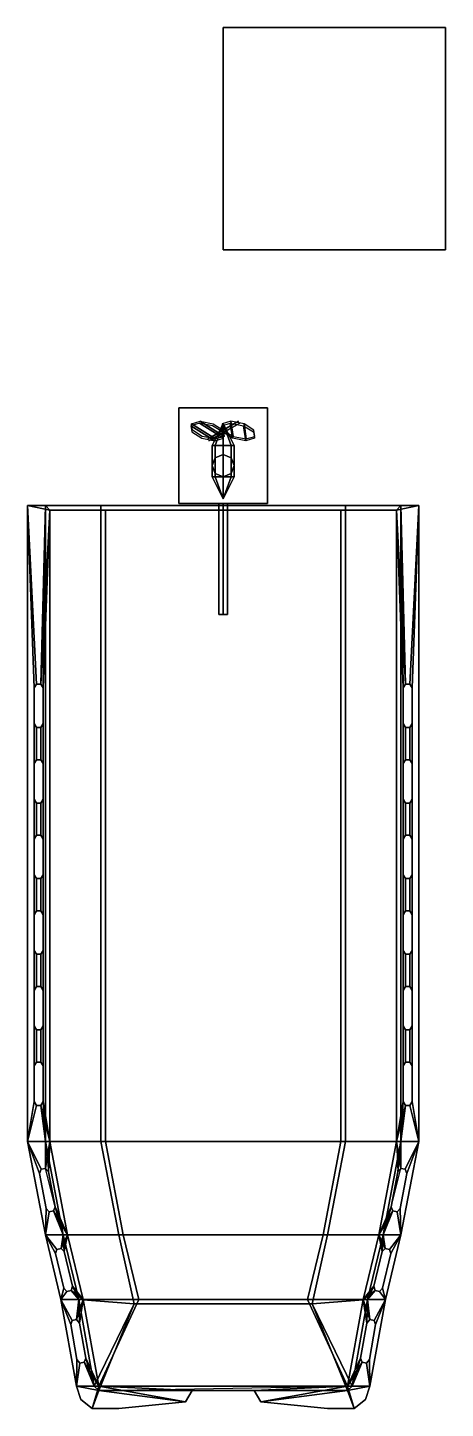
# Model space of a CAD drawing. Header units: millimetres. Extents: x -0.88 to 1, y -2.03 to 4.18.
import ezdxf

# ---------------------------------------------------------------- set-up
doc = ezdxf.new("R2010")
doc.units = ezdxf.units.MM
doc.layers.add('propeller', color=1, linetype='Continuous')

msp = doc.modelspace()

# ---------------------------------------------------------------- linework, layer by layer
for points in [[(1, 4.18, -1.68), (1, 4.18, -2.68), (0, 4.18, -2.68), (0, 4.18, -1.68)], [(1, 4.18, -2.68), (1, 3.18, -2.68), (0, 3.18, -2.68), (0, 4.18, -2.68)], [(0, 4.18, -2.68), (0, 3.18, -2.68), (0, 3.18, -1.68), (0, 4.18, -1.68)], [(0, 4.18, -1.68), (0, 3.18, -1.68), (1, 3.18, -1.68), (1, 4.18, -1.68)], [(1, 3.18, -1.68), (1, 3.18, -2.68), (1, 4.18, -2.68), (1, 4.18, -1.68)], [(0, 3.18, -1.68), (0, 3.18, -2.68), (1, 3.18, -2.68), (1, 3.18, -1.68)], [(-0.2, 2.47, 0.64), (-0.2, 2.04, 0.64), (-0.2, 2.04, 1), (-0.2, 2.47, 1)], [(-0.2, 2.47, 1), (-0.2, 2.04, 1), (0.2, 2.04, 1), (0.2, 2.47, 1)], [(0.2, 2.47, 1), (0.2, 2.47, 0.64), (-0.2, 2.47, 0.64), (-0.2, 2.47, 1)], [(0.2, 2.47, 0.64), (0.2, 2.04, 0.64), (-0.2, 2.04, 0.64), (-0.2, 2.47, 0.64)], [(0.2, 2.04, 1), (0.2, 2.04, 0.64), (0.2, 2.47, 0.64), (0.2, 2.47, 1)], [(-0.0354, 2.16, -0.1954), (-0.05, 2.16, -0.16), (-0.05, 2.3, -0.16), (-0.0354, 2.3, -0.1954)], [(-0.05, 2.16, -0.16), (-0.0354, 2.16, -0.1246), (-0.0354, 2.3, -0.1246), (-0.05, 2.3, -0.16)], [(0, 2.16, -0.21), (-0.0354, 2.16, -0.1954), (-0.0354, 2.3, -0.1954), (0, 2.3, -0.21)], [(-0.0354, 2.16, -0.1246), (0, 2.16, -0.11), (0, 2.3, -0.11), (-0.0354, 2.3, -0.1246)], [(0.0354, 2.16, -0.1954), (0, 2.16, -0.21), (0, 2.3, -0.21), (0.0354, 2.3, -0.1954)], [(0, 2.16, -0.11), (0.0354, 2.16, -0.1246), (0.0354, 2.3, -0.1246), (0, 2.3, -0.11)], [(0.05, 2.16, -0.16), (0.0354, 2.16, -0.1954), (0.0354, 2.3, -0.1954), (0.05, 2.3, -0.16)], [(0.0354, 2.16, -0.1246), (0.05, 2.16, -0.16), (0.05, 2.3, -0.16), (0.0354, 2.3, -0.1246)], [(-0.0354, 2.2454, -0.1246), (-0.05, 2.21, -0.16), (-0.05, 2.21, 0.64), (-0.0354, 2.2454, 0.64)], [(0, 2.26, -0.11), (-0.0354, 2.2454, -0.1246), (-0.0354, 2.2454, 0.64), (0, 2.26, 0.64)], [(0.0354, 2.2454, -0.1246), (0, 2.26, -0.11), (0, 2.26, 0.64), (0.0354, 2.2454, 0.64)], [(0.05, 2.21, -0.16), (0.0354, 2.2454, -0.1246), (0.0354, 2.2454, 0.64), (0.05, 2.21, 0.64)], [(-0.05, 2.21, -0.16), (-0.0354, 2.1746, -0.1246), (-0.0354, 2.1746, 0.64), (-0.05, 2.21, 0.64)], [(-0.0354, 2.1746, -0.1246), (0, 2.16, -0.11), (0, 2.16, 0.64), (-0.0354, 2.1746, 0.64)], [(0, 2.16, -0.11), (0.0354, 2.1746, -0.1246), (0.0354, 2.1746, 0.64), (0, 2.16, 0.64)], [(0.0354, 2.1746, -0.1246), (0.05, 2.21, -0.16), (0.05, 2.21, 0.64), (0.0354, 2.1746, 0.64)], [(-0.0354, 2.16, -0.1246), (-0.05, 2.16, -0.16), (0, 2.06, -0.16)], [(-0.05, 2.16, -0.16), (-0.0354, 2.16, -0.1954), (0, 2.06, -0.16)], [(0, 2.16, -0.11), (-0.0354, 2.16, -0.1246), (0, 2.06, -0.16)], [(-0.0354, 2.16, -0.1954), (0, 2.16, -0.21), (0, 2.06, -0.16)], [(0.05, 2.16, -0.16), (0.0354, 2.16, -0.1246), (0, 2.06, -0.16)], [(0.0354, 2.16, -0.1246), (0, 2.16, -0.11), (0, 2.06, -0.16)], [(0, 2.16, -0.21), (0.0354, 2.16, -0.1954), (0, 2.06, -0.16)], [(0.0354, 2.16, -0.1954), (0.05, 2.16, -0.16), (0, 2.06, -0.16)], [(-0.88, 2.03, 0.62), (-0.88, -0.83, 0.62), (-0.88, -0.83, 0.64), (-0.88, 2.03, 0.64)], [(-0.8, 2.03, 0.62), (-0.82, 1.2273, 0.62), (-0.84, 1.2273, 0.62), (-0.88, 2.03, 0.62)], [(-0.88, 2.03, 0.64), (-0.84, 1.2273, 0.64), (-0.82, 1.2273, 0.64), (-0.78, 2.01, 0.64)], [(-0.88, 2.03, 0.62), (-0.84, 1.2273, 0.62), (-0.85, 1.21, 0.62), (-0.88, 2.03, 0.62)], [(-0.88, 2.03, 0.64), (-0.85, 1.21, 0.64), (-0.84, 1.2273, 0.64), (-0.88, 2.03, 0.64)], [(-0.85, 1.21, 0.62), (-0.85, -0.65, 0.62), (-0.88, -0.83, 0.62), (-0.88, 2.03, 0.62)], [(-0.88, 2.03, 0.64), (-0.88, -0.83, 0.64), (-0.85, -0.65, 0.64), (-0.85, 1.21, 0.64)], [(-0.88, 2.03, 0.62), (-0.88, 2.03, 0.64), (0.88, 2.03, 0.64), (0.88, 2.03, 0.62)], [(0.78, 2.01, 0.64), (0.88, 2.03, 0.64), (-0.88, 2.03, 0.64), (-0.78, 2.01, 0.64)], [(-0.8, 2.03, 0.62), (-0.81, 1.21, 0.62), (-0.82, 1.2273, 0.62), (-0.8, 2.03, 0.62)], [(-0.78, 2.01, 0.64), (-0.82, 1.2273, 0.64), (-0.81, 1.21, 0.64), (-0.78, 2.01, 0.64)], [(-0.8, 2.03, 0.62), (-0.8, -0.83, 0.62), (-0.81, -0.65, 0.62), (-0.81, 1.21, 0.62)], [(-0.81, 1.21, 0.64), (-0.81, -0.65, 0.64), (-0.78, -0.83, 0.64), (-0.78, 2.01, 0.64)], [(0.8, 2.03, 0.62), (0.55, 2.03), (-0.55, 2.03), (-0.8, 2.03, 0.62)], [(-0.8, 2.03, 0.62), (-0.78, 2.01, 0.62), (0.78, 2.01, 0.62), (0.8, 2.03, 0.62)], [(-0.8, -0.83, 0.62), (-0.8, 2.03, 0.62), (-0.55, 2.03), (-0.55, -0.83)], [(-0.78, -0.83, 0.64), (-0.78, -0.83, 0.62), (-0.78, 2.01, 0.62), (-0.78, 2.01, 0.64)], [(-0.78, 2.01, 0.62), (-0.53, 2.01, 0.02), (0.53, 2.01, 0.02), (0.78, 2.01, 0.62)], [(0.78, 2.01, 0.62), (0.78, 2.01, 0.64), (-0.78, 2.01, 0.64), (-0.78, 2.01, 0.62)], [(-0.53, -0.83, 0.02), (-0.53, 2.01, 0.02), (-0.78, 2.01, 0.62), (-0.78, -0.83, 0.62)], [(0.55, 2.03), (0.55, -0.83), (-0.55, -0.83), (-0.55, 2.03)], [(-0.53, 2.01, 0.02), (-0.53, -0.83, 0.02), (0.53, -0.83, 0.02), (0.53, 2.01, 0.02)], [(-0.2, 2.04, 1), (-0.2, 2.04, 0.64), (0.2, 2.04, 0.64), (0.2, 2.04, 1)], [(0, 2.04, 0.69), (-0.02, 2.04, 0.67), (-0.02, 1.54, 0.67), (0, 1.54, 0.69)], [(-0.02, 2.04, 0.67), (0, 2.04, 0.65), (0, 1.54, 0.65), (-0.02, 1.54, 0.67)], [(0.02, 2.04, 0.67), (0, 2.04, 0.69), (0, 1.54, 0.69), (0.02, 1.54, 0.67)], [(0, 2.04, 0.65), (0.02, 2.04, 0.67), (0.02, 1.54, 0.67), (0, 1.54, 0.65)], [(0.53, 2.01, 0.02), (0.53, -0.83, 0.02), (0.78, -0.83, 0.62), (0.78, 2.01, 0.62)], [(0.8, 2.03, 0.62), (0.8, -0.83, 0.62), (0.55, -0.83), (0.55, 2.03)], [(0.78, 2.01, 0.64), (0.82, 1.2273, 0.64), (0.84, 1.2273, 0.64), (0.88, 2.03, 0.64)], [(0.78, 2.01, 0.64), (0.78, -0.83, 0.64), (0.81, -0.65, 0.64), (0.81, 1.21, 0.64)], [(0.78, -0.83, 0.62), (0.78, -0.83, 0.64), (0.78, 2.01, 0.64), (0.78, 2.01, 0.62)], [(0.78, 2.01, 0.64), (0.81, 1.21, 0.64), (0.82, 1.2273, 0.64), (0.78, 2.01, 0.64)], [(0.81, 1.21, 0.62), (0.81, -0.65, 0.62), (0.8, -0.83, 0.62), (0.8, 2.03, 0.62)], [(0.8, 2.03, 0.62), (0.82, 1.2273, 0.62), (0.81, 1.21, 0.62), (0.8, 2.03, 0.62)], [(0.88, 2.03, 0.62), (0.84, 1.2273, 0.62), (0.82, 1.2273, 0.62), (0.8, 2.03, 0.62)], [(0.88, 2.03, 0.64), (0.84, 1.2273, 0.64), (0.85, 1.21, 0.64), (0.88, 2.03, 0.64)], [(0.88, 2.03, 0.62), (0.85, 1.21, 0.62), (0.84, 1.2273, 0.62), (0.88, 2.03, 0.62)], [(0.88, 2.03, 0.62), (0.88, -0.83, 0.62), (0.85, -0.65, 0.62), (0.85, 1.21, 0.62)], [(0.85, 1.21, 0.64), (0.85, -0.65, 0.64), (0.88, -0.83, 0.64), (0.88, 2.03, 0.64)], [(0.88, 2.03, 0.64), (0.88, -0.83, 0.64), (0.88, -0.83, 0.62), (0.88, 2.03, 0.62)], [(0, 1.54, 0.69), (-0.02, 1.54, 0.67), (0, 1.54, 0.65), (0.02, 1.54, 0.67)], [(-0.85, 1.21, 0.62), (-0.84, 1.2273, 0.62), (-0.84, 1.2273, 0.64), (-0.85, 1.21, 0.64)], [(-0.85, 1.05, 0.62), (-0.85, 1.21, 0.62), (-0.85, 1.21, 0.64), (-0.85, 1.05, 0.64)], [(-0.84, 1.2273, 0.62), (-0.82, 1.2273, 0.62), (-0.82, 1.2273, 0.64), (-0.84, 1.2273, 0.64)], [(-0.82, 1.2273, 0.62), (-0.81, 1.21, 0.62), (-0.81, 1.21, 0.64), (-0.82, 1.2273, 0.64)], [(-0.81, 1.21, 0.62), (-0.81, 1.05, 0.62), (-0.81, 1.05, 0.64), (-0.81, 1.21, 0.64)], [(0.82, 1.2273, 0.64), (0.81, 1.21, 0.64), (0.81, 1.21, 0.62), (0.82, 1.2273, 0.62)], [(0.81, 1.21, 0.64), (0.81, 1.05, 0.64), (0.81, 1.05, 0.62), (0.81, 1.21, 0.62)], [(0.84, 1.2273, 0.64), (0.82, 1.2273, 0.64), (0.82, 1.2273, 0.62), (0.84, 1.2273, 0.62)], [(0.85, 1.21, 0.64), (0.84, 1.2273, 0.64), (0.84, 1.2273, 0.62), (0.85, 1.21, 0.62)], [(0.85, 1.05, 0.64), (0.85, 1.21, 0.64), (0.85, 1.21, 0.62), (0.85, 1.05, 0.62)], [(-0.84, 1.0327, 0.62), (-0.85, 1.05, 0.62), (-0.85, 1.05, 0.64), (-0.84, 1.0327, 0.64)], [(-0.85, 1.05, 0.64), (-0.85, 0.87, 0.64), (-0.84, 0.8873, 0.64), (-0.84, 1.0327, 0.64)], [(-0.84, 1.0327, 0.62), (-0.84, 0.8873, 0.62), (-0.85, 0.87, 0.62), (-0.85, 1.05, 0.62)], [(-0.82, 1.0327, 0.62), (-0.84, 1.0327, 0.62), (-0.84, 1.0327, 0.64), (-0.82, 1.0327, 0.64)], [(-0.84, 1.0327, 0.64), (-0.84, 0.8873, 0.64), (-0.82, 0.8873, 0.64), (-0.82, 1.0327, 0.64)], [(-0.82, 1.0327, 0.62), (-0.82, 0.8873, 0.62), (-0.84, 0.8873, 0.62), (-0.84, 1.0327, 0.62)], [(-0.81, 1.05, 0.62), (-0.82, 1.0327, 0.62), (-0.82, 1.0327, 0.64), (-0.81, 1.05, 0.64)], [(-0.82, 1.0327, 0.64), (-0.82, 0.8873, 0.64), (-0.81, 0.87, 0.64), (-0.81, 1.05, 0.64)], [(-0.81, 1.05, 0.62), (-0.81, 0.87, 0.62), (-0.82, 0.8873, 0.62), (-0.82, 1.0327, 0.62)], [(0.82, 1.0327, 0.62), (0.82, 0.8873, 0.62), (0.81, 0.87, 0.62), (0.81, 1.05, 0.62)], [(0.81, 1.05, 0.64), (0.81, 0.87, 0.64), (0.82, 0.8873, 0.64), (0.82, 1.0327, 0.64)], [(0.81, 1.05, 0.64), (0.82, 1.0327, 0.64), (0.82, 1.0327, 0.62), (0.81, 1.05, 0.62)], [(0.82, 1.0327, 0.64), (0.82, 0.8873, 0.64), (0.84, 0.8873, 0.64), (0.84, 1.0327, 0.64)], [(0.84, 1.0327, 0.62), (0.84, 0.8873, 0.62), (0.82, 0.8873, 0.62), (0.82, 1.0327, 0.62)], [(0.82, 1.0327, 0.64), (0.84, 1.0327, 0.64), (0.84, 1.0327, 0.62), (0.82, 1.0327, 0.62)], [(0.85, 1.05, 0.62), (0.85, 0.87, 0.62), (0.84, 0.8873, 0.62), (0.84, 1.0327, 0.62)], [(0.84, 1.0327, 0.64), (0.84, 0.8873, 0.64), (0.85, 0.87, 0.64), (0.85, 1.05, 0.64)], [(0.84, 1.0327, 0.64), (0.85, 1.05, 0.64), (0.85, 1.05, 0.62), (0.84, 1.0327, 0.62)], [(-0.85, 0.87, 0.62), (-0.84, 0.8873, 0.62), (-0.84, 0.8873, 0.64), (-0.85, 0.87, 0.64)], [(-0.85, 0.71, 0.62), (-0.85, 0.87, 0.62), (-0.85, 0.87, 0.64), (-0.85, 0.71, 0.64)], [(-0.84, 0.8873, 0.62), (-0.82, 0.8873, 0.62), (-0.82, 0.8873, 0.64), (-0.84, 0.8873, 0.64)], [(-0.82, 0.8873, 0.62), (-0.81, 0.87, 0.62), (-0.81, 0.87, 0.64), (-0.82, 0.8873, 0.64)], [(-0.81, 0.87, 0.62), (-0.81, 0.71, 0.62), (-0.81, 0.71, 0.64), (-0.81, 0.87, 0.64)], [(0.82, 0.8873, 0.64), (0.81, 0.87, 0.64), (0.81, 0.87, 0.62), (0.82, 0.8873, 0.62)], [(0.81, 0.87, 0.64), (0.81, 0.71, 0.64), (0.81, 0.71, 0.62), (0.81, 0.87, 0.62)], [(0.84, 0.8873, 0.64), (0.82, 0.8873, 0.64), (0.82, 0.8873, 0.62), (0.84, 0.8873, 0.62)], [(0.85, 0.87, 0.64), (0.84, 0.8873, 0.64), (0.84, 0.8873, 0.62), (0.85, 0.87, 0.62)], [(0.85, 0.71, 0.64), (0.85, 0.87, 0.64), (0.85, 0.87, 0.62), (0.85, 0.71, 0.62)], [(-0.84, 0.6927, 0.62), (-0.85, 0.71, 0.62), (-0.85, 0.71, 0.64), (-0.84, 0.6927, 0.64)], [(-0.85, 0.71, 0.64), (-0.85, 0.53, 0.64), (-0.84, 0.5473, 0.64), (-0.84, 0.6927, 0.64)], [(-0.84, 0.6927, 0.62), (-0.84, 0.5473, 0.62), (-0.85, 0.53, 0.62), (-0.85, 0.71, 0.62)], [(-0.82, 0.6927, 0.62), (-0.84, 0.6927, 0.62), (-0.84, 0.6927, 0.64), (-0.82, 0.6927, 0.64)], [(-0.82, 0.6927, 0.62), (-0.82, 0.5473, 0.62), (-0.84, 0.5473, 0.62), (-0.84, 0.6927, 0.62)], [(-0.84, 0.6927, 0.64), (-0.84, 0.5473, 0.64), (-0.82, 0.5473, 0.64), (-0.82, 0.6927, 0.64)], [(-0.81, 0.71, 0.62), (-0.82, 0.6927, 0.62), (-0.82, 0.6927, 0.64), (-0.81, 0.71, 0.64)], [(-0.82, 0.6927, 0.64), (-0.82, 0.5473, 0.64), (-0.81, 0.53, 0.64), (-0.81, 0.71, 0.64)], [(-0.81, 0.71, 0.62), (-0.81, 0.53, 0.62), (-0.82, 0.5473, 0.62), (-0.82, 0.6927, 0.62)], [(0.81, 0.71, 0.64), (0.81, 0.53, 0.64), (0.82, 0.5473, 0.64), (0.82, 0.6927, 0.64)], [(0.82, 0.6927, 0.62), (0.82, 0.5473, 0.62), (0.81, 0.53, 0.62), (0.81, 0.71, 0.62)], [(0.81, 0.71, 0.64), (0.82, 0.6927, 0.64), (0.82, 0.6927, 0.62), (0.81, 0.71, 0.62)], [(0.84, 0.6927, 0.62), (0.84, 0.5473, 0.62), (0.82, 0.5473, 0.62), (0.82, 0.6927, 0.62)], [(0.82, 0.6927, 0.64), (0.82, 0.5473, 0.64), (0.84, 0.5473, 0.64), (0.84, 0.6927, 0.64)], [(0.82, 0.6927, 0.64), (0.84, 0.6927, 0.64), (0.84, 0.6927, 0.62), (0.82, 0.6927, 0.62)], [(0.84, 0.6927, 0.64), (0.84, 0.5473, 0.64), (0.85, 0.53, 0.64), (0.85, 0.71, 0.64)], [(0.85, 0.71, 0.62), (0.85, 0.53, 0.62), (0.84, 0.5473, 0.62), (0.84, 0.6927, 0.62)], [(0.84, 0.6927, 0.64), (0.85, 0.71, 0.64), (0.85, 0.71, 0.62), (0.84, 0.6927, 0.62)], [(-0.85, 0.53, 0.62), (-0.84, 0.5473, 0.62), (-0.84, 0.5473, 0.64), (-0.85, 0.53, 0.64)], [(-0.85, 0.37, 0.62), (-0.85, 0.53, 0.62), (-0.85, 0.53, 0.64), (-0.85, 0.37, 0.64)], [(-0.84, 0.5473, 0.62), (-0.82, 0.5473, 0.62), (-0.82, 0.5473, 0.64), (-0.84, 0.5473, 0.64)], [(-0.82, 0.5473, 0.62), (-0.81, 0.53, 0.62), (-0.81, 0.53, 0.64), (-0.82, 0.5473, 0.64)], [(-0.81, 0.53, 0.62), (-0.81, 0.37, 0.62), (-0.81, 0.37, 0.64), (-0.81, 0.53, 0.64)], [(0.82, 0.5473, 0.64), (0.81, 0.53, 0.64), (0.81, 0.53, 0.62), (0.82, 0.5473, 0.62)], [(0.81, 0.53, 0.64), (0.81, 0.37, 0.64), (0.81, 0.37, 0.62), (0.81, 0.53, 0.62)], [(0.84, 0.5473, 0.64), (0.82, 0.5473, 0.64), (0.82, 0.5473, 0.62), (0.84, 0.5473, 0.62)], [(0.85, 0.53, 0.64), (0.84, 0.5473, 0.64), (0.84, 0.5473, 0.62), (0.85, 0.53, 0.62)], [(0.85, 0.37, 0.64), (0.85, 0.53, 0.64), (0.85, 0.53, 0.62), (0.85, 0.37, 0.62)], [(-0.84, 0.3527, 0.62), (-0.85, 0.37, 0.62), (-0.85, 0.37, 0.64), (-0.84, 0.3527, 0.64)], [(-0.84, 0.3527, 0.62), (-0.84, 0.2073, 0.62), (-0.85, 0.19, 0.62), (-0.85, 0.37, 0.62)], [(-0.85, 0.37, 0.64), (-0.85, 0.19, 0.64), (-0.84, 0.2073, 0.64), (-0.84, 0.3527, 0.64)], [(-0.82, 0.3527, 0.62), (-0.84, 0.3527, 0.62), (-0.84, 0.3527, 0.64), (-0.82, 0.3527, 0.64)], [(-0.84, 0.3527, 0.64), (-0.84, 0.2073, 0.64), (-0.82, 0.2073, 0.64), (-0.82, 0.3527, 0.64)], [(-0.82, 0.3527, 0.62), (-0.82, 0.2073, 0.62), (-0.84, 0.2073, 0.62), (-0.84, 0.3527, 0.62)], [(-0.81, 0.37, 0.62), (-0.82, 0.3527, 0.62), (-0.82, 0.3527, 0.64), (-0.81, 0.37, 0.64)], [(-0.81, 0.37, 0.62), (-0.81, 0.19, 0.62), (-0.82, 0.2073, 0.62), (-0.82, 0.3527, 0.62)], [(-0.82, 0.3527, 0.64), (-0.82, 0.2073, 0.64), (-0.81, 0.19, 0.64), (-0.81, 0.37, 0.64)], [(0.82, 0.3527, 0.62), (0.82, 0.2073, 0.62), (0.81, 0.19, 0.62), (0.81, 0.37, 0.62)], [(0.81, 0.37, 0.64), (0.81, 0.19, 0.64), (0.82, 0.2073, 0.64), (0.82, 0.3527, 0.64)], [(0.81, 0.37, 0.64), (0.82, 0.3527, 0.64), (0.82, 0.3527, 0.62), (0.81, 0.37, 0.62)], [(0.82, 0.3527, 0.64), (0.82, 0.2073, 0.64), (0.84, 0.2073, 0.64), (0.84, 0.3527, 0.64)], [(0.84, 0.3527, 0.62), (0.84, 0.2073, 0.62), (0.82, 0.2073, 0.62), (0.82, 0.3527, 0.62)], [(0.82, 0.3527, 0.64), (0.84, 0.3527, 0.64), (0.84, 0.3527, 0.62), (0.82, 0.3527, 0.62)], [(0.85, 0.37, 0.62), (0.85, 0.19, 0.62), (0.84, 0.2073, 0.62), (0.84, 0.3527, 0.62)], [(0.84, 0.3527, 0.64), (0.84, 0.2073, 0.64), (0.85, 0.19, 0.64), (0.85, 0.37, 0.64)], [(0.84, 0.3527, 0.64), (0.85, 0.37, 0.64), (0.85, 0.37, 0.62), (0.84, 0.3527, 0.62)], [(-0.85, 0.19, 0.62), (-0.84, 0.2073, 0.62), (-0.84, 0.2073, 0.64), (-0.85, 0.19, 0.64)], [(-0.85, 0.03, 0.62), (-0.85, 0.19, 0.62), (-0.85, 0.19, 0.64), (-0.85, 0.03, 0.64)], [(-0.84, 0.2073, 0.62), (-0.82, 0.2073, 0.62), (-0.82, 0.2073, 0.64), (-0.84, 0.2073, 0.64)], [(-0.82, 0.2073, 0.62), (-0.81, 0.19, 0.62), (-0.81, 0.19, 0.64), (-0.82, 0.2073, 0.64)], [(-0.81, 0.19, 0.62), (-0.81, 0.03, 0.62), (-0.81, 0.03, 0.64), (-0.81, 0.19, 0.64)], [(0.82, 0.2073, 0.64), (0.81, 0.19, 0.64), (0.81, 0.19, 0.62), (0.82, 0.2073, 0.62)], [(0.81, 0.19, 0.64), (0.81, 0.03, 0.64), (0.81, 0.03, 0.62), (0.81, 0.19, 0.62)], [(0.84, 0.2073, 0.64), (0.82, 0.2073, 0.64), (0.82, 0.2073, 0.62), (0.84, 0.2073, 0.62)], [(0.85, 0.19, 0.64), (0.84, 0.2073, 0.64), (0.84, 0.2073, 0.62), (0.85, 0.19, 0.62)], [(0.85, 0.03, 0.64), (0.85, 0.19, 0.64), (0.85, 0.19, 0.62), (0.85, 0.03, 0.62)], [(-0.84, 0.0127, 0.62), (-0.85, 0.03, 0.62), (-0.85, 0.03, 0.64), (-0.84, 0.0127, 0.64)], [(-0.85, 0.03, 0.64), (-0.85, -0.15, 0.64), (-0.84, -0.1327, 0.64), (-0.84, 0.0127, 0.64)], [(-0.84, 0.0127, 0.62), (-0.84, -0.1327, 0.62), (-0.85, -0.15, 0.62), (-0.85, 0.03, 0.62)], [(-0.82, 0.0127, 0.62), (-0.84, 0.0127, 0.62), (-0.84, 0.0127, 0.64), (-0.82, 0.0127, 0.64)], [(-0.82, 0.0127, 0.62), (-0.82, -0.1327, 0.62), (-0.84, -0.1327, 0.62), (-0.84, 0.0127, 0.62)], [(-0.84, 0.0127, 0.64), (-0.84, -0.1327, 0.64), (-0.82, -0.1327, 0.64), (-0.82, 0.0127, 0.64)], [(-0.81, 0.03, 0.62), (-0.82, 0.0127, 0.62), (-0.82, 0.0127, 0.64), (-0.81, 0.03, 0.64)], [(-0.82, 0.0127, 0.64), (-0.82, -0.1327, 0.64), (-0.81, -0.15, 0.64), (-0.81, 0.03, 0.64)], [(-0.81, 0.03, 0.62), (-0.81, -0.15, 0.62), (-0.82, -0.1327, 0.62), (-0.82, 0.0127, 0.62)], [(0.81, 0.03, 0.64), (0.81, -0.15, 0.64), (0.82, -0.1327, 0.64), (0.82, 0.0127, 0.64)], [(0.82, 0.0127, 0.62), (0.82, -0.1327, 0.62), (0.81, -0.15, 0.62), (0.81, 0.03, 0.62)], [(0.81, 0.03, 0.64), (0.82, 0.0127, 0.64), (0.82, 0.0127, 0.62), (0.81, 0.03, 0.62)], [(0.84, 0.0127, 0.62), (0.84, -0.1327, 0.62), (0.82, -0.1327, 0.62), (0.82, 0.0127, 0.62)], [(0.82, 0.0127, 0.64), (0.82, -0.1327, 0.64), (0.84, -0.1327, 0.64), (0.84, 0.0127, 0.64)], [(0.82, 0.0127, 0.64), (0.84, 0.0127, 0.64), (0.84, 0.0127, 0.62), (0.82, 0.0127, 0.62)], [(0.84, 0.0127, 0.64), (0.84, -0.1327, 0.64), (0.85, -0.15, 0.64), (0.85, 0.03, 0.64)], [(0.85, 0.03, 0.62), (0.85, -0.15, 0.62), (0.84, -0.1327, 0.62), (0.84, 0.0127, 0.62)], [(0.84, 0.0127, 0.64), (0.85, 0.03, 0.64), (0.85, 0.03, 0.62), (0.84, 0.0127, 0.62)], [(-0.85, -0.15, 0.62), (-0.84, -0.1327, 0.62), (-0.84, -0.1327, 0.64), (-0.85, -0.15, 0.64)], [(-0.85, -0.31, 0.62), (-0.85, -0.15, 0.62), (-0.85, -0.15, 0.64), (-0.85, -0.31, 0.64)], [(-0.84, -0.1327, 0.62), (-0.82, -0.1327, 0.62), (-0.82, -0.1327, 0.64), (-0.84, -0.1327, 0.64)], [(-0.82, -0.1327, 0.62), (-0.81, -0.15, 0.62), (-0.81, -0.15, 0.64), (-0.82, -0.1327, 0.64)], [(-0.81, -0.15, 0.62), (-0.81, -0.31, 0.62), (-0.81, -0.31, 0.64), (-0.81, -0.15, 0.64)], [(0.82, -0.1327, 0.64), (0.81, -0.15, 0.64), (0.81, -0.15, 0.62), (0.82, -0.1327, 0.62)], [(0.81, -0.15, 0.64), (0.81, -0.31, 0.64), (0.81, -0.31, 0.62), (0.81, -0.15, 0.62)], [(0.84, -0.1327, 0.64), (0.82, -0.1327, 0.64), (0.82, -0.1327, 0.62), (0.84, -0.1327, 0.62)], [(0.85, -0.15, 0.64), (0.84, -0.1327, 0.64), (0.84, -0.1327, 0.62), (0.85, -0.15, 0.62)], [(0.85, -0.31, 0.64), (0.85, -0.15, 0.64), (0.85, -0.15, 0.62), (0.85, -0.31, 0.62)], [(-0.84, -0.3273, 0.62), (-0.85, -0.31, 0.62), (-0.85, -0.31, 0.64), (-0.84, -0.3273, 0.64)], [(-0.84, -0.3273, 0.62), (-0.84, -0.4727, 0.62), (-0.85, -0.49, 0.62), (-0.85, -0.31, 0.62)], [(-0.85, -0.31, 0.64), (-0.85, -0.49, 0.64), (-0.84, -0.4727, 0.64), (-0.84, -0.3273, 0.64)], [(-0.81, -0.31, 0.62), (-0.82, -0.3273, 0.62), (-0.82, -0.3273, 0.64), (-0.81, -0.31, 0.64)], [(-0.81, -0.31, 0.62), (-0.81, -0.49, 0.62), (-0.82, -0.4727, 0.62), (-0.82, -0.3273, 0.62)], [(-0.82, -0.3273, 0.64), (-0.82, -0.4727, 0.64), (-0.81, -0.49, 0.64), (-0.81, -0.31, 0.64)], [(0.82, -0.3273, 0.62), (0.82, -0.4727, 0.62), (0.81, -0.49, 0.62), (0.81, -0.31, 0.62)], [(0.81, -0.31, 0.64), (0.81, -0.49, 0.64), (0.82, -0.4727, 0.64), (0.82, -0.3273, 0.64)], [(0.81, -0.31, 0.64), (0.82, -0.3273, 0.64), (0.82, -0.3273, 0.62), (0.81, -0.31, 0.62)], [(0.85, -0.31, 0.62), (0.85, -0.49, 0.62), (0.84, -0.4727, 0.62), (0.84, -0.3273, 0.62)], [(0.84, -0.3273, 0.64), (0.84, -0.4727, 0.64), (0.85, -0.49, 0.64), (0.85, -0.31, 0.64)], [(0.84, -0.3273, 0.64), (0.85, -0.31, 0.64), (0.85, -0.31, 0.62), (0.84, -0.3273, 0.62)], [(-0.82, -0.3273, 0.62), (-0.84, -0.3273, 0.62), (-0.84, -0.3273, 0.64), (-0.82, -0.3273, 0.64)], [(-0.84, -0.3273, 0.64), (-0.84, -0.4727, 0.64), (-0.82, -0.4727, 0.64), (-0.82, -0.3273, 0.64)], [(-0.82, -0.3273, 0.62), (-0.82, -0.4727, 0.62), (-0.84, -0.4727, 0.62), (-0.84, -0.3273, 0.62)], [(0.82, -0.3273, 0.64), (0.82, -0.4727, 0.64), (0.84, -0.4727, 0.64), (0.84, -0.3273, 0.64)], [(0.84, -0.3273, 0.62), (0.84, -0.4727, 0.62), (0.82, -0.4727, 0.62), (0.82, -0.3273, 0.62)], [(0.82, -0.3273, 0.64), (0.84, -0.3273, 0.64), (0.84, -0.3273, 0.62), (0.82, -0.3273, 0.62)], [(-0.85, -0.49, 0.62), (-0.84, -0.4727, 0.62), (-0.84, -0.4727, 0.64), (-0.85, -0.49, 0.64)], [(-0.85, -0.65, 0.62), (-0.85, -0.49, 0.62), (-0.85, -0.49, 0.64), (-0.85, -0.65, 0.64)], [(-0.84, -0.4727, 0.62), (-0.82, -0.4727, 0.62), (-0.82, -0.4727, 0.64), (-0.84, -0.4727, 0.64)], [(-0.82, -0.4727, 0.62), (-0.81, -0.49, 0.62), (-0.81, -0.49, 0.64), (-0.82, -0.4727, 0.64)], [(-0.81, -0.49, 0.62), (-0.81, -0.65, 0.62), (-0.81, -0.65, 0.64), (-0.81, -0.49, 0.64)], [(0.82, -0.4727, 0.64), (0.81, -0.49, 0.64), (0.81, -0.49, 0.62), (0.82, -0.4727, 0.62)], [(0.81, -0.49, 0.64), (0.81, -0.65, 0.64), (0.81, -0.65, 0.62), (0.81, -0.49, 0.62)], [(0.84, -0.4727, 0.64), (0.82, -0.4727, 0.64), (0.82, -0.4727, 0.62), (0.84, -0.4727, 0.62)], [(0.85, -0.49, 0.64), (0.84, -0.4727, 0.64), (0.84, -0.4727, 0.62), (0.85, -0.49, 0.62)], [(0.85, -0.65, 0.64), (0.85, -0.49, 0.64), (0.85, -0.49, 0.62), (0.85, -0.65, 0.62)], [(-0.85, -0.65, 0.64), (-0.88, -0.83, 0.64), (-0.88, -0.83, 0.64), (-0.84, -0.6673, 0.64)], [(-0.84, -0.6673, 0.62), (-0.88, -0.83, 0.62), (-0.88, -0.83, 0.62), (-0.85, -0.65, 0.62)], [(-0.84, -0.6673, 0.64), (-0.88, -0.83, 0.64), (-0.78, -0.83, 0.64), (-0.82, -0.6673, 0.64)], [(-0.82, -0.6673, 0.62), (-0.8, -0.83, 0.62), (-0.88, -0.83, 0.62), (-0.84, -0.6673, 0.62)], [(-0.84, -0.6673, 0.62), (-0.85, -0.65, 0.62), (-0.85, -0.65, 0.64), (-0.84, -0.6673, 0.64)], [(-0.82, -0.6673, 0.62), (-0.84, -0.6673, 0.62), (-0.84, -0.6673, 0.64), (-0.82, -0.6673, 0.64)], [(-0.81, -0.65, 0.62), (-0.82, -0.6673, 0.62), (-0.82, -0.6673, 0.64), (-0.81, -0.65, 0.64)], [(-0.82, -0.6673, 0.64), (-0.78, -0.83, 0.64), (-0.78, -0.83, 0.64), (-0.81, -0.65, 0.64)], [(-0.81, -0.65, 0.62), (-0.8, -0.83, 0.62), (-0.8, -0.83, 0.62), (-0.82, -0.6673, 0.62)], [(0.81, -0.65, 0.64), (0.78, -0.83, 0.64), (0.78, -0.83, 0.64), (0.82, -0.6673, 0.64)], [(0.82, -0.6673, 0.64), (0.78, -0.83, 0.64), (0.88, -0.83, 0.64), (0.84, -0.6673, 0.64)], [(0.82, -0.6673, 0.62), (0.8, -0.83, 0.62), (0.8, -0.83, 0.62), (0.81, -0.65, 0.62)], [(0.84, -0.6673, 0.62), (0.88, -0.83, 0.62), (0.8, -0.83, 0.62), (0.82, -0.6673, 0.62)], [(0.81, -0.65, 0.64), (0.82, -0.6673, 0.64), (0.82, -0.6673, 0.62), (0.81, -0.65, 0.62)], [(0.82, -0.6673, 0.64), (0.84, -0.6673, 0.64), (0.84, -0.6673, 0.62), (0.82, -0.6673, 0.62)], [(0.85, -0.65, 0.62), (0.88, -0.83, 0.62), (0.88, -0.83, 0.62), (0.84, -0.6673, 0.62)], [(0.84, -0.6673, 0.64), (0.88, -0.83, 0.64), (0.88, -0.83, 0.64), (0.85, -0.65, 0.64)], [(0.84, -0.6673, 0.64), (0.85, -0.65, 0.64), (0.85, -0.65, 0.62), (0.84, -0.6673, 0.62)], [(-0.88, -0.83, 0.64), (-0.8193, -0.9545, 0.64), (-0.7997, -0.9508, 0.64), (-0.78, -0.83, 0.64)], [(-0.8, -0.83, 0.62), (-0.7997, -0.9508, 0.62), (-0.8193, -0.9545, 0.62), (-0.88, -0.83, 0.62)], [(-0.88, -0.83, 0.62), (-0.8, -1.25, 0.62), (-0.8, -1.25, 0.64), (-0.88, -0.83, 0.64)], [(-0.88, -0.83, 0.64), (-0.8259, -0.9734, 0.64), (-0.8193, -0.9545, 0.64), (-0.88, -0.83, 0.64)], [(-0.88, -0.83, 0.62), (-0.8193, -0.9545, 0.62), (-0.8259, -0.9734, 0.62), (-0.88, -0.83, 0.62)], [(-0.88, -0.83, 0.64), (-0.8, -1.25, 0.64), (-0.7959, -1.1306, 0.64), (-0.8259, -0.9734, 0.64)], [(-0.8259, -0.9734, 0.62), (-0.7959, -1.1306, 0.62), (-0.8, -1.25, 0.62), (-0.88, -0.83, 0.62)], [(-0.8, -0.83, 0.62), (-0.7866, -0.9659, 0.62), (-0.7997, -0.9508, 0.62), (-0.8, -0.83, 0.62)], [(-0.72, -1.25, 0.62), (-0.7566, -1.1231, 0.62), (-0.7997, -0.9508, 0.62), (-0.8, -0.83, 0.62)], [(-0.72, -1.25, 0.62), (-0.8, -0.83, 0.62), (-0.55, -0.83), (-0.47, -1.25)], [(-0.78, -0.83, 0.64), (-0.7997, -0.9508, 0.64), (-0.7866, -0.9659, 0.64), (-0.78, -0.83, 0.64)], [(-0.7566, -1.1231, 0.64), (-0.7, -1.25, 0.64), (-0.78, -0.83, 0.64), (-0.7866, -0.9659, 0.64)], [(-0.7, -1.25, 0.64), (-0.7, -1.25, 0.62), (-0.78, -0.83, 0.62), (-0.78, -0.83, 0.64)], [(-0.45, -1.25, 0.02), (-0.53, -0.83, 0.02), (-0.78, -0.83, 0.62), (-0.7, -1.25, 0.62)], [(0.55, -0.83), (0.47, -1.25), (-0.47, -1.25), (-0.55, -0.83)], [(-0.53, -0.83, 0.02), (-0.45, -1.25, 0.02), (0.45, -1.25, 0.02), (0.53, -0.83, 0.02)], [(0.53, -0.83, 0.02), (0.45, -1.25, 0.02), (0.7, -1.25, 0.62), (0.78, -0.83, 0.62)], [(0.8, -0.83, 0.62), (0.72, -1.25, 0.62), (0.47, -1.25), (0.55, -0.83)], [(0.7, -1.25, 0.64), (0.7566, -1.1231, 0.64), (0.7997, -0.9508, 0.64), (0.78, -0.83, 0.64)], [(0.7, -1.25, 0.62), (0.7, -1.25, 0.64), (0.78, -0.83, 0.64), (0.78, -0.83, 0.62)], [(0.7566, -1.1231, 0.62), (0.72, -1.25, 0.62), (0.8, -0.83, 0.62), (0.7866, -0.9659, 0.62)], [(0.78, -0.83, 0.64), (0.7866, -0.9659, 0.64), (0.7997, -0.9508, 0.64), (0.78, -0.83, 0.64)], [(0.78, -0.83, 0.64), (0.7997, -0.9508, 0.64), (0.8193, -0.9545, 0.64), (0.88, -0.83, 0.64)], [(0.8, -0.83, 0.62), (0.7997, -0.9508, 0.62), (0.7866, -0.9659, 0.62), (0.8, -0.83, 0.62)], [(0.8259, -0.9734, 0.64), (0.7959, -1.1306, 0.64), (0.8, -1.25, 0.64), (0.88, -0.83, 0.64)], [(0.88, -0.83, 0.62), (0.8, -1.25, 0.62), (0.7959, -1.1306, 0.62), (0.8259, -0.9734, 0.62)], [(0.88, -0.83, 0.62), (0.8193, -0.9545, 0.62), (0.7997, -0.9508, 0.62), (0.8, -0.83, 0.62)], [(0.88, -0.83, 0.64), (0.8, -1.25, 0.64), (0.8, -1.25, 0.62), (0.88, -0.83, 0.62)], [(0.88, -0.83, 0.64), (0.8193, -0.9545, 0.64), (0.8259, -0.9734, 0.64), (0.88, -0.83, 0.64)], [(0.88, -0.83, 0.62), (0.8259, -0.9734, 0.62), (0.8193, -0.9545, 0.62), (0.88, -0.83, 0.62)], [(-0.8259, -0.9734, 0.62), (-0.8193, -0.9545, 0.62), (-0.8193, -0.9545, 0.64), (-0.8259, -0.9734, 0.64)], [(-0.7959, -1.1306, 0.62), (-0.8259, -0.9734, 0.62), (-0.8259, -0.9734, 0.64), (-0.7959, -1.1306, 0.64)], [(-0.8193, -0.9545, 0.62), (-0.7997, -0.9508, 0.62), (-0.7997, -0.9508, 0.64), (-0.8193, -0.9545, 0.64)], [(-0.7997, -0.9508, 0.62), (-0.7866, -0.9659, 0.62), (-0.7866, -0.9659, 0.64), (-0.7997, -0.9508, 0.64)], [(-0.7866, -0.9659, 0.62), (-0.7566, -1.1231, 0.62), (-0.7566, -1.1231, 0.64), (-0.7866, -0.9659, 0.64)], [(0.7866, -0.9659, 0.64), (0.7566, -1.1231, 0.64), (0.7566, -1.1231, 0.62), (0.7866, -0.9659, 0.62)], [(0.7997, -0.9508, 0.64), (0.7866, -0.9659, 0.64), (0.7866, -0.9659, 0.62), (0.7997, -0.9508, 0.62)], [(0.7959, -1.1306, 0.64), (0.8259, -0.9734, 0.64), (0.8259, -0.9734, 0.62), (0.7959, -1.1306, 0.62)], [(0.8193, -0.9545, 0.64), (0.7997, -0.9508, 0.64), (0.7997, -0.9508, 0.62), (0.8193, -0.9545, 0.62)], [(0.8259, -0.9734, 0.64), (0.8193, -0.9545, 0.64), (0.8193, -0.9545, 0.62), (0.8259, -0.9734, 0.62)], [(-0.7828, -1.1457, 0.64), (-0.7959, -1.1306, 0.64), (-0.8, -1.25, 0.64), (-0.7828, -1.1457, 0.64)], [(-0.7828, -1.1457, 0.62), (-0.8, -1.25, 0.62), (-0.7959, -1.1306, 0.62), (-0.7828, -1.1457, 0.62)], [(-0.7828, -1.1457, 0.64), (-0.8, -1.25, 0.64), (-0.7, -1.25, 0.64), (-0.7632, -1.142, 0.64)], [(-0.7632, -1.142, 0.62), (-0.72, -1.25, 0.62), (-0.8, -1.25, 0.62), (-0.7828, -1.1457, 0.62)], [(-0.7828, -1.1457, 0.62), (-0.7959, -1.1306, 0.62), (-0.7959, -1.1306, 0.64), (-0.7828, -1.1457, 0.64)], [(-0.7632, -1.142, 0.62), (-0.7828, -1.1457, 0.62), (-0.7828, -1.1457, 0.64), (-0.7632, -1.142, 0.64)], [(-0.7566, -1.1231, 0.62), (-0.7632, -1.142, 0.62), (-0.7632, -1.142, 0.64), (-0.7566, -1.1231, 0.64)], [(-0.7566, -1.1231, 0.64), (-0.7632, -1.142, 0.64), (-0.7, -1.25, 0.64), (-0.7566, -1.1231, 0.64)], [(-0.7566, -1.1231, 0.62), (-0.72, -1.25, 0.62), (-0.7632, -1.142, 0.62), (-0.7566, -1.1231, 0.62)], [(0.7566, -1.1231, 0.64), (0.7, -1.25, 0.64), (0.7632, -1.142, 0.64), (0.7566, -1.1231, 0.64)], [(0.7632, -1.142, 0.64), (0.7, -1.25, 0.64), (0.8, -1.25, 0.64), (0.7828, -1.1457, 0.64)], [(0.7566, -1.1231, 0.62), (0.7632, -1.142, 0.62), (0.72, -1.25, 0.62), (0.7566, -1.1231, 0.62)], [(0.7828, -1.1457, 0.62), (0.8, -1.25, 0.62), (0.72, -1.25, 0.62), (0.7632, -1.142, 0.62)], [(0.7566, -1.1231, 0.64), (0.7632, -1.142, 0.64), (0.7632, -1.142, 0.62), (0.7566, -1.1231, 0.62)], [(0.7632, -1.142, 0.64), (0.7828, -1.1457, 0.64), (0.7828, -1.1457, 0.62), (0.7632, -1.142, 0.62)], [(0.7828, -1.1457, 0.64), (0.8, -1.25, 0.64), (0.7959, -1.1306, 0.64), (0.7828, -1.1457, 0.64)], [(0.7828, -1.1457, 0.62), (0.7959, -1.1306, 0.62), (0.8, -1.25, 0.62), (0.7828, -1.1457, 0.62)], [(0.7828, -1.1457, 0.64), (0.7959, -1.1306, 0.64), (0.7959, -1.1306, 0.62), (0.7828, -1.1457, 0.62)], [(-0.8, -1.25, 0.62), (-0.73, -1.54, 0.62), (-0.73, -1.54, 0.64), (-0.8, -1.25, 0.64)], [(-0.8, -1.25, 0.64), (-0.73, -1.54, 0.64), (-0.7171, -1.4897, 0.64), (-0.7547, -1.3341, 0.64)], [(-0.7547, -1.3341, 0.62), (-0.7171, -1.4897, 0.62), (-0.73, -1.54, 0.62), (-0.8, -1.25, 0.62)], [(-0.8, -1.25, 0.64), (-0.7491, -1.315, 0.64), (-0.7297, -1.3103, 0.64), (-0.7, -1.25, 0.64)], [(-0.8, -1.25, 0.64), (-0.7547, -1.3341, 0.64), (-0.7491, -1.315, 0.64), (-0.8, -1.25, 0.64)], [(-0.8, -1.25, 0.62), (-0.7491, -1.315, 0.62), (-0.7547, -1.3341, 0.62), (-0.8, -1.25, 0.62)], [(-0.72, -1.25, 0.62), (-0.7297, -1.3103, 0.62), (-0.7491, -1.315, 0.62), (-0.8, -1.25, 0.62)], [(-0.7, -1.25, 0.64), (-0.7297, -1.3103, 0.64), (-0.7159, -1.3247, 0.64), (-0.7, -1.25, 0.64)], [(-0.72, -1.25, 0.62), (-0.7159, -1.3247, 0.62), (-0.7297, -1.3103, 0.62), (-0.72, -1.25, 0.62)], [(-0.72, -1.25, 0.62), (-0.65, -1.54, 0.62), (-0.6782, -1.4803, 0.62), (-0.7159, -1.3247, 0.62)], [(-0.65, -1.54, 0.62), (-0.72, -1.25, 0.62), (-0.47, -1.25), (-0.4, -1.56)], [(-0.7159, -1.3247, 0.64), (-0.6782, -1.4803, 0.64), (-0.63, -1.54, 0.64), (-0.7, -1.25, 0.64)], [(-0.63, -1.54, 0.64), (-0.63, -1.54, 0.62), (-0.7, -1.25, 0.62), (-0.7, -1.25, 0.64)], [(-0.38, -1.54, 0.02), (-0.45, -1.25, 0.02), (-0.7, -1.25, 0.62), (-0.63, -1.54, 0.62)], [(-0.4, -1.56), (-0.47, -1.25), (0.47, -1.25), (0.4, -1.56)], [(0.38, -1.54, 0.02), (0.45, -1.25, 0.02), (-0.45, -1.25, 0.02), (-0.38, -1.54, 0.02)], [(0.45, -1.25, 0.02), (0.38, -1.54, 0.02), (0.63, -1.54, 0.62), (0.7, -1.25, 0.62)], [(0.72, -1.25, 0.62), (0.65, -1.54, 0.62), (0.4, -1.56), (0.47, -1.25)], [(0.7, -1.25, 0.64), (0.63, -1.54, 0.64), (0.6782, -1.4803, 0.64), (0.7159, -1.3247, 0.64)], [(0.63, -1.54, 0.62), (0.63, -1.54, 0.64), (0.7, -1.25, 0.64), (0.7, -1.25, 0.62)], [(0.7159, -1.3247, 0.62), (0.6782, -1.4803, 0.62), (0.65, -1.54, 0.62), (0.72, -1.25, 0.62)], [(0.7, -1.25, 0.64), (0.7159, -1.3247, 0.64), (0.7297, -1.3103, 0.64), (0.7, -1.25, 0.64)], [(0.7, -1.25, 0.64), (0.7297, -1.3103, 0.64), (0.7491, -1.315, 0.64), (0.8, -1.25, 0.64)], [(0.72, -1.25, 0.62), (0.7297, -1.3103, 0.62), (0.7159, -1.3247, 0.62), (0.72, -1.25, 0.62)], [(0.7547, -1.3341, 0.64), (0.7171, -1.4897, 0.64), (0.73, -1.54, 0.64), (0.8, -1.25, 0.64)], [(0.8, -1.25, 0.62), (0.73, -1.54, 0.62), (0.7171, -1.4897, 0.62), (0.7547, -1.3341, 0.62)], [(0.8, -1.25, 0.62), (0.7491, -1.315, 0.62), (0.7297, -1.3103, 0.62), (0.72, -1.25, 0.62)], [(0.8, -1.25, 0.64), (0.73, -1.54, 0.64), (0.73, -1.54, 0.62), (0.8, -1.25, 0.62)], [(0.8, -1.25, 0.64), (0.7491, -1.315, 0.64), (0.7547, -1.3341, 0.64), (0.8, -1.25, 0.64)], [(0.8, -1.25, 0.62), (0.7547, -1.3341, 0.62), (0.7491, -1.315, 0.62), (0.8, -1.25, 0.62)], [(-0.7547, -1.3341, 0.62), (-0.7491, -1.315, 0.62), (-0.7491, -1.315, 0.64), (-0.7547, -1.3341, 0.64)], [(-0.7171, -1.4897, 0.62), (-0.7547, -1.3341, 0.62), (-0.7547, -1.3341, 0.64), (-0.7171, -1.4897, 0.64)], [(-0.7491, -1.315, 0.62), (-0.7297, -1.3103, 0.62), (-0.7297, -1.3103, 0.64), (-0.7491, -1.315, 0.64)], [(-0.7297, -1.3103, 0.62), (-0.7159, -1.3247, 0.62), (-0.7159, -1.3247, 0.64), (-0.7297, -1.3103, 0.64)], [(-0.7159, -1.3247, 0.62), (-0.6782, -1.4803, 0.62), (-0.6782, -1.4803, 0.64), (-0.7159, -1.3247, 0.64)], [(0.7159, -1.3247, 0.64), (0.6782, -1.4803, 0.64), (0.6782, -1.4803, 0.62), (0.7159, -1.3247, 0.62)], [(0.7297, -1.3103, 0.64), (0.7159, -1.3247, 0.64), (0.7159, -1.3247, 0.62), (0.7297, -1.3103, 0.62)], [(0.7171, -1.4897, 0.64), (0.7547, -1.3341, 0.64), (0.7547, -1.3341, 0.62), (0.7171, -1.4897, 0.62)], [(0.7491, -1.315, 0.64), (0.7297, -1.3103, 0.64), (0.7297, -1.3103, 0.62), (0.7491, -1.315, 0.62)], [(0.7547, -1.3341, 0.64), (0.7491, -1.315, 0.64), (0.7491, -1.315, 0.62), (0.7547, -1.3341, 0.62)], [(-0.7033, -1.5041, 0.64), (-0.7171, -1.4897, 0.64), (-0.73, -1.54, 0.64), (-0.7033, -1.5041, 0.64)], [(-0.7033, -1.5041, 0.62), (-0.73, -1.54, 0.62), (-0.7171, -1.4897, 0.62), (-0.7033, -1.5041, 0.62)], [(-0.7033, -1.5041, 0.62), (-0.7171, -1.4897, 0.62), (-0.7171, -1.4897, 0.64), (-0.7033, -1.5041, 0.64)], [(-0.6782, -1.4803, 0.62), (-0.6839, -1.4994, 0.62), (-0.6839, -1.4994, 0.64), (-0.6782, -1.4803, 0.64)], [(-0.6782, -1.4803, 0.64), (-0.6839, -1.4994, 0.64), (-0.63, -1.54, 0.64), (-0.6782, -1.4803, 0.64)], [(-0.6782, -1.4803, 0.62), (-0.65, -1.54, 0.62), (-0.6839, -1.4994, 0.62), (-0.6782, -1.4803, 0.62)], [(0.6782, -1.4803, 0.64), (0.63, -1.54, 0.64), (0.6839, -1.4994, 0.64), (0.6782, -1.4803, 0.64)], [(0.6782, -1.4803, 0.62), (0.6839, -1.4994, 0.62), (0.65, -1.54, 0.62), (0.6782, -1.4803, 0.62)], [(0.6782, -1.4803, 0.64), (0.6839, -1.4994, 0.64), (0.6839, -1.4994, 0.62), (0.6782, -1.4803, 0.62)], [(0.7033, -1.5041, 0.62), (0.7171, -1.4897, 0.62), (0.73, -1.54, 0.62), (0.7033, -1.5041, 0.62)], [(0.7033, -1.5041, 0.64), (0.73, -1.54, 0.64), (0.7171, -1.4897, 0.64), (0.7033, -1.5041, 0.64)], [(0.7033, -1.5041, 0.64), (0.7171, -1.4897, 0.64), (0.7171, -1.4897, 0.62), (0.7033, -1.5041, 0.62)], [(-0.7033, -1.5041, 0.64), (-0.73, -1.54, 0.64), (-0.63, -1.54, 0.64), (-0.6839, -1.4994, 0.64)], [(-0.6839, -1.4994, 0.62), (-0.65, -1.54, 0.62), (-0.73, -1.54, 0.62), (-0.7033, -1.5041, 0.62)], [(-0.73, -1.54, 0.62), (-0.66, -1.93, 0.62), (-0.66, -1.93, 0.64), (-0.73, -1.54, 0.64)], [(-0.73, -1.54, 0.64), (-0.66, -1.93, 0.64), (-0.6578, -1.8107, 0.64), (-0.6861, -1.6532, 0.64)], [(-0.6861, -1.6532, 0.62), (-0.6578, -1.8107, 0.62), (-0.66, -1.93, 0.62), (-0.73, -1.54, 0.62)], [(-0.73, -1.54, 0.64), (-0.6794, -1.6344, 0.64), (-0.6597, -1.6309, 0.64), (-0.63, -1.54, 0.64)], [(-0.65, -1.54, 0.62), (-0.6597, -1.6309, 0.62), (-0.6794, -1.6344, 0.62), (-0.73, -1.54, 0.62)], [(-0.73, -1.54, 0.64), (-0.6861, -1.6532, 0.64), (-0.6794, -1.6344, 0.64), (-0.73, -1.54, 0.64)], [(-0.73, -1.54, 0.62), (-0.6794, -1.6344, 0.62), (-0.6861, -1.6532, 0.62), (-0.73, -1.54, 0.62)], [(-0.6839, -1.4994, 0.62), (-0.7033, -1.5041, 0.62), (-0.7033, -1.5041, 0.64), (-0.6839, -1.4994, 0.64)], [(-0.63, -1.54, 0.64), (-0.6597, -1.6309, 0.64), (-0.6468, -1.6461, 0.64), (-0.63, -1.54, 0.64)], [(-0.65, -1.54, 0.62), (-0.6468, -1.6461, 0.62), (-0.6597, -1.6309, 0.62), (-0.65, -1.54, 0.62)], [(-0.65, -1.54, 0.62), (-0.58, -1.93, 0.62), (-0.6184, -1.8036, 0.62), (-0.6468, -1.6461, 0.62)], [(-0.58, -1.93, 0.62), (-0.65, -1.54, 0.62), (-0.4, -1.56)], [(-0.6468, -1.6461, 0.64), (-0.6184, -1.8036, 0.64), (-0.56, -1.93, 0.64), (-0.63, -1.54, 0.64)], [(-0.56, -1.93, 0.64), (-0.56, -1.93, 0.62), (-0.63, -1.54, 0.62), (-0.63, -1.54, 0.64)], [(-0.38, -1.54, 0.02), (-0.38, -1.54, 0.02), (-0.63, -1.54, 0.62), (-0.56, -1.93, 0.62)], [(0.56, -1.93, 0.62), (0.38, -1.54, 0.02), (-0.38, -1.54, 0.02), (-0.56, -1.93, 0.62)], [(0.38, -1.54, 0.02), (0.38, -1.54, 0.02), (0.56, -1.93, 0.62), (0.63, -1.54, 0.62)], [(0.65, -1.54, 0.62), (0.58, -1.93, 0.62), (0.4, -1.56)], [(0.63, -1.54, 0.64), (0.56, -1.93, 0.64), (0.6184, -1.8036, 0.64), (0.6468, -1.6461, 0.64)], [(0.56, -1.93, 0.62), (0.56, -1.93, 0.64), (0.63, -1.54, 0.64), (0.63, -1.54, 0.62)], [(0.6468, -1.6461, 0.62), (0.6184, -1.8036, 0.62), (0.58, -1.93, 0.62), (0.65, -1.54, 0.62)], [(0.6839, -1.4994, 0.64), (0.63, -1.54, 0.64), (0.73, -1.54, 0.64), (0.7033, -1.5041, 0.64)], [(0.63, -1.54, 0.64), (0.6468, -1.6461, 0.64), (0.6597, -1.6309, 0.64), (0.63, -1.54, 0.64)], [(0.63, -1.54, 0.64), (0.6597, -1.6309, 0.64), (0.6794, -1.6344, 0.64), (0.73, -1.54, 0.64)], [(0.65, -1.54, 0.62), (0.6597, -1.6309, 0.62), (0.6468, -1.6461, 0.62), (0.65, -1.54, 0.62)], [(0.7033, -1.5041, 0.62), (0.73, -1.54, 0.62), (0.65, -1.54, 0.62), (0.6839, -1.4994, 0.62)], [(0.73, -1.54, 0.62), (0.6794, -1.6344, 0.62), (0.6597, -1.6309, 0.62), (0.65, -1.54, 0.62)], [(0.73, -1.54, 0.62), (0.66, -1.93, 0.62), (0.6578, -1.8107, 0.62), (0.6861, -1.6532, 0.62)], [(0.6861, -1.6532, 0.64), (0.6578, -1.8107, 0.64), (0.66, -1.93, 0.64), (0.73, -1.54, 0.64)], [(0.73, -1.54, 0.64), (0.66, -1.93, 0.64), (0.66, -1.93, 0.62), (0.73, -1.54, 0.62)], [(0.73, -1.54, 0.62), (0.6861, -1.6532, 0.62), (0.6794, -1.6344, 0.62), (0.73, -1.54, 0.62)], [(0.73, -1.54, 0.64), (0.6794, -1.6344, 0.64), (0.6861, -1.6532, 0.64), (0.73, -1.54, 0.64)], [(0.6839, -1.4994, 0.64), (0.7033, -1.5041, 0.64), (0.7033, -1.5041, 0.62), (0.6839, -1.4994, 0.62)], [(-0.58, -1.93, 0.62), (-0.4, -1.56), (-0.4, -1.56), (-0.56, -1.95, 0.62)], [(-0.56, -1.95, 0.62), (-0.4, -1.56), (0.4, -1.56), (0.56, -1.95, 0.62)], [(0.56, -1.95, 0.62), (0.4, -1.56), (0.4, -1.56), (0.58, -1.93, 0.62)], [(-0.6861, -1.6532, 0.62), (-0.6794, -1.6344, 0.62), (-0.6794, -1.6344, 0.64), (-0.6861, -1.6532, 0.64)], [(-0.6578, -1.8107, 0.62), (-0.6861, -1.6532, 0.62), (-0.6861, -1.6532, 0.64), (-0.6578, -1.8107, 0.64)], [(-0.6794, -1.6344, 0.62), (-0.6597, -1.6309, 0.62), (-0.6597, -1.6309, 0.64), (-0.6794, -1.6344, 0.64)], [(-0.6597, -1.6309, 0.62), (-0.6468, -1.6461, 0.62), (-0.6468, -1.6461, 0.64), (-0.6597, -1.6309, 0.64)], [(-0.6468, -1.6461, 0.62), (-0.6184, -1.8036, 0.62), (-0.6184, -1.8036, 0.64), (-0.6468, -1.6461, 0.64)], [(0.6468, -1.6461, 0.64), (0.6184, -1.8036, 0.64), (0.6184, -1.8036, 0.62), (0.6468, -1.6461, 0.62)], [(0.6597, -1.6309, 0.64), (0.6468, -1.6461, 0.64), (0.6468, -1.6461, 0.62), (0.6597, -1.6309, 0.62)], [(0.6578, -1.8107, 0.64), (0.6861, -1.6532, 0.64), (0.6861, -1.6532, 0.62), (0.6578, -1.8107, 0.62)], [(0.6794, -1.6344, 0.64), (0.6597, -1.6309, 0.64), (0.6597, -1.6309, 0.62), (0.6794, -1.6344, 0.62)], [(0.6861, -1.6532, 0.64), (0.6794, -1.6344, 0.64), (0.6794, -1.6344, 0.62), (0.6861, -1.6532, 0.62)], [(-0.6578, -1.8107, 0.64), (-0.66, -1.93, 0.64), (-0.66, -1.93, 0.64), (-0.6449, -1.826, 0.64)], [(-0.6449, -1.826, 0.62), (-0.66, -1.93, 0.62), (-0.66, -1.93, 0.62), (-0.6578, -1.8107, 0.62)], [(-0.6449, -1.826, 0.64), (-0.66, -1.93, 0.64), (-0.56, -1.93, 0.64), (-0.6252, -1.8224, 0.64)], [(-0.6252, -1.8224, 0.62), (-0.58, -1.93, 0.62), (-0.66, -1.93, 0.62), (-0.6449, -1.826, 0.62)], [(-0.6449, -1.826, 0.62), (-0.6578, -1.8107, 0.62), (-0.6578, -1.8107, 0.64), (-0.6449, -1.826, 0.64)], [(-0.6252, -1.8224, 0.62), (-0.6449, -1.826, 0.62), (-0.6449, -1.826, 0.64), (-0.6252, -1.8224, 0.64)], [(-0.6184, -1.8036, 0.62), (-0.6252, -1.8224, 0.62), (-0.6252, -1.8224, 0.64), (-0.6184, -1.8036, 0.64)], [(-0.6252, -1.8224, 0.64), (-0.56, -1.93, 0.64), (-0.56, -1.93, 0.64), (-0.6184, -1.8036, 0.64)], [(-0.6184, -1.8036, 0.62), (-0.58, -1.93, 0.62), (-0.58, -1.93, 0.62), (-0.6252, -1.8224, 0.62)], [(0.6184, -1.8036, 0.64), (0.56, -1.93, 0.64), (0.56, -1.93, 0.64), (0.6252, -1.8224, 0.64)], [(0.6252, -1.8224, 0.64), (0.56, -1.93, 0.64), (0.66, -1.93, 0.64), (0.6449, -1.826, 0.64)], [(0.6252, -1.8224, 0.62), (0.58, -1.93, 0.62), (0.58, -1.93, 0.62), (0.6184, -1.8036, 0.62)], [(0.6449, -1.826, 0.62), (0.66, -1.93, 0.62), (0.58, -1.93, 0.62), (0.6252, -1.8224, 0.62)], [(0.6184, -1.8036, 0.64), (0.6252, -1.8224, 0.64), (0.6252, -1.8224, 0.62), (0.6184, -1.8036, 0.62)], [(0.6252, -1.8224, 0.64), (0.6449, -1.826, 0.64), (0.6449, -1.826, 0.62), (0.6252, -1.8224, 0.62)], [(0.6449, -1.826, 0.64), (0.6578, -1.8107, 0.64), (0.6578, -1.8107, 0.62), (0.6449, -1.826, 0.62)], [(0.6449, -1.826, 0.64), (0.66, -1.93, 0.64), (0.66, -1.93, 0.64), (0.6578, -1.8107, 0.64)], [(0.6578, -1.8107, 0.62), (0.66, -1.93, 0.62), (0.66, -1.93, 0.62), (0.6449, -1.826, 0.62)], [(-0.64, -1.99, 0.64), (-0.59, -2.03, 0.64), (-0.56, -1.93, 0.64), (-0.66, -1.93, 0.64)], [(-0.66, -1.93, 0.64), (-0.66, -1.93, 0.62), (-0.64, -1.99, 0.62), (-0.64, -1.99, 0.64)], [(-0.66, -1.93, 0.62), (-0.56, -1.95, 0.62), (-0.59, -2.03, 0.62), (-0.64, -1.99, 0.62)], [(-0.66, -1.93, 0.62), (-0.58, -1.93, 0.62), (-0.56, -1.95, 0.62), (-0.66, -1.93, 0.62)], [(-0.59, -2.03, 0.64), (-0.47, -2.03, 0.64), (-0.17, -2, 0.64), (-0.56, -1.93, 0.64)], [(-0.56, -1.95, 0.62), (-0.17, -2, 0.62), (-0.47, -2.03, 0.62), (-0.59, -2.03, 0.62)], [(-0.56, -1.93, 0.64), (-0.17, -2, 0.64), (-0.14, -1.95, 0.64)], [(-0.56, -1.93, 0.64), (-0.14, -1.95, 0.64), (0.14, -1.95, 0.64), (0.56, -1.93, 0.64)], [(0.56, -1.93, 0.64), (0.56, -1.93, 0.62), (-0.56, -1.93, 0.62), (-0.56, -1.93, 0.64)], [(0.56, -1.93, 0.62), (0.14, -1.95, 0.62), (-0.14, -1.95, 0.62), (-0.56, -1.95, 0.62)], [(-0.14, -1.95, 0.62), (-0.14, -1.95, 0.62), (-0.17, -2, 0.62), (-0.56, -1.95, 0.62)], [(-0.17, -2, 0.64), (-0.17, -2, 0.62), (-0.14, -1.95, 0.62), (-0.14, -1.95, 0.64)], [(-0.14, -1.95, 0.64), (-0.14, -1.95, 0.62), (0.14, -1.95, 0.62), (0.14, -1.95, 0.64)], [(0.14, -1.95, 0.64), (0.14, -1.95, 0.64), (0.17, -2, 0.64), (0.56, -1.93, 0.64)], [(0.56, -1.95, 0.62), (0.17, -2, 0.62), (0.14, -1.95, 0.62)], [(0.17, -2, 0.62), (0.17, -2, 0.64), (0.14, -1.95, 0.64), (0.14, -1.95, 0.62)], [(0.56, -1.93, 0.64), (0.17, -2, 0.64), (0.47, -2.03, 0.64), (0.59, -2.03, 0.64)], [(0.59, -2.03, 0.62), (0.47, -2.03, 0.62), (0.17, -2, 0.62), (0.56, -1.95, 0.62)], [(0.64, -1.99, 0.62), (0.59, -2.03, 0.62), (0.56, -1.95, 0.62), (0.66, -1.93, 0.62)], [(0.66, -1.93, 0.64), (0.56, -1.93, 0.64), (0.59, -2.03, 0.64), (0.64, -1.99, 0.64)], [(0.66, -1.93, 0.62), (0.56, -1.95, 0.62), (0.58, -1.93, 0.62), (0.66, -1.93, 0.62)], [(0.66, -1.93, 0.62), (0.66, -1.93, 0.64), (0.64, -1.99, 0.64), (0.64, -1.99, 0.62)], [(-0.64, -1.99, 0.62), (-0.59, -2.03, 0.62), (-0.59, -2.03, 0.64), (-0.64, -1.99, 0.64)], [(-0.59, -2.03, 0.62), (-0.47, -2.03, 0.62), (-0.47, -2.03, 0.64), (-0.59, -2.03, 0.64)], [(-0.47, -2.03, 0.64), (-0.47, -2.03, 0.62), (-0.17, -2, 0.62), (-0.17, -2, 0.64)], [(0.47, -2.03, 0.62), (0.47, -2.03, 0.64), (0.17, -2, 0.64), (0.17, -2, 0.62)], [(0.59, -2.03, 0.64), (0.47, -2.03, 0.64), (0.47, -2.03, 0.62), (0.59, -2.03, 0.62)], [(0.64, -1.99, 0.64), (0.59, -2.03, 0.64), (0.59, -2.03, 0.62), (0.64, -1.99, 0.62)]]:
    msp.add_3dface(points)
at = {"layer": 'propeller'}
for points in [[(-0.1453, 2.3896, -0.1815), (-0.0371, 2.3213, -0.2557), (0.0017, 2.3331, -0.2098), (-0.1064, 2.4013, -0.1357)], [(-0.1411, 2.3613, -0.2357), (-0.0963, 2.3331, -0.2664), (-0.0371, 2.3213, -0.2557), (-0.1453, 2.3896, -0.1815)], [(-0.1039, 2.41, -0.14), (0.0042, 2.3417, -0.2141), (-0.0346, 2.33, -0.26), (-0.1428, 2.3983, -0.1859)], [(-0.1428, 2.3983, -0.1859), (-0.0346, 2.33, -0.26), (-0.0938, 2.3417, -0.2707), (-0.1386, 2.37, -0.24)], [(-0.1064, 2.4013, -0.1357), (0.0017, 2.3331, -0.2098), (-0.0025, 2.3613, -0.1557), (-0.0473, 2.3896, -0.125)], [(-0.0448, 2.3983, -0.1293), (0, 2.37, -0.16), (0.0042, 2.3417, -0.2141), (-0.1039, 2.41, -0.14)], [(0.0693, 2.41, -0.08), (-0.049, 2.3417, -0.1366), (-0.0693, 2.33, -0.08), (0.049, 2.3983, -0.0234)], [(0.049, 2.3983, -0.0234), (-0.0693, 2.33, -0.08), (-0.049, 2.3417, -0.0234), (0, 2.37)], [(0.054, 2.3896, -0.0234), (-0.0643, 2.3213, -0.08), (-0.044, 2.3331, -0.1366), (0.0743, 2.4013, -0.08)], [(0.005, 2.3613), (-0.044, 2.3331, -0.0234), (-0.0643, 2.3213, -0.08), (0.054, 2.3896, -0.0234)], [(-0.0354, 2.3, -0.1954), (-0.05, 2.3, -0.16), (0, 2.4, -0.16)], [(-0.05, 2.3, -0.16), (-0.0354, 2.3, -0.1246), (0, 2.4, -0.16)], [(0.049, 2.3983, -0.1366), (0, 2.37, -0.16), (-0.049, 2.3417, -0.1366), (0.0693, 2.41, -0.08)], [(0.0743, 2.4013, -0.08), (-0.044, 2.3331, -0.1366), (0.005, 2.3613, -0.16), (0.054, 2.3896, -0.1366)], [(0, 2.3, -0.21), (-0.0354, 2.3, -0.1954), (0, 2.4, -0.16)], [(-0.0354, 2.3, -0.1246), (0, 2.3, -0.11), (0, 2.4, -0.16)], [(0.0321, 2.4013, -0.2643), (0.0423, 2.3331, -0.1336), (-0.0025, 2.3613, -0.1643), (-0.0067, 2.3896, -0.2185)], [(-0.0042, 2.3983, -0.2141), (0, 2.37, -0.16), (0.0448, 2.3417, -0.1293), (0.0346, 2.41, -0.26)], [(0.05, 2.3, -0.16), (0.0354, 2.3, -0.1954), (0, 2.4, -0.16)], [(0.0354, 2.3, -0.1954), (0, 2.3, -0.21), (0, 2.4, -0.16)], [(0, 2.3, -0.11), (0.0354, 2.3, -0.1246), (0, 2.4, -0.16)], [(0.0354, 2.3, -0.1246), (0.05, 2.3, -0.16), (0, 2.4, -0.16)], [(0.0913, 2.3896, -0.275), (0.1014, 2.3213, -0.1443), (0.0423, 2.3331, -0.1336), (0.0321, 2.4013, -0.2643)], [(0.0346, 2.41, -0.26), (0.0448, 2.3417, -0.1293), (0.1039, 2.33, -0.14), (0.0938, 2.3983, -0.2707)], [(0.1361, 2.3613, -0.2443), (0.1403, 2.3331, -0.1902), (0.1014, 2.3213, -0.1443), (0.0913, 2.3896, -0.275)], [(0.0938, 2.3983, -0.2707), (0.1039, 2.33, -0.14), (0.1428, 2.3417, -0.1859), (0.1386, 2.37, -0.24)]]:
    msp.add_3dface(points, dxfattribs=at)

doc.saveas('drawing.dxf')
